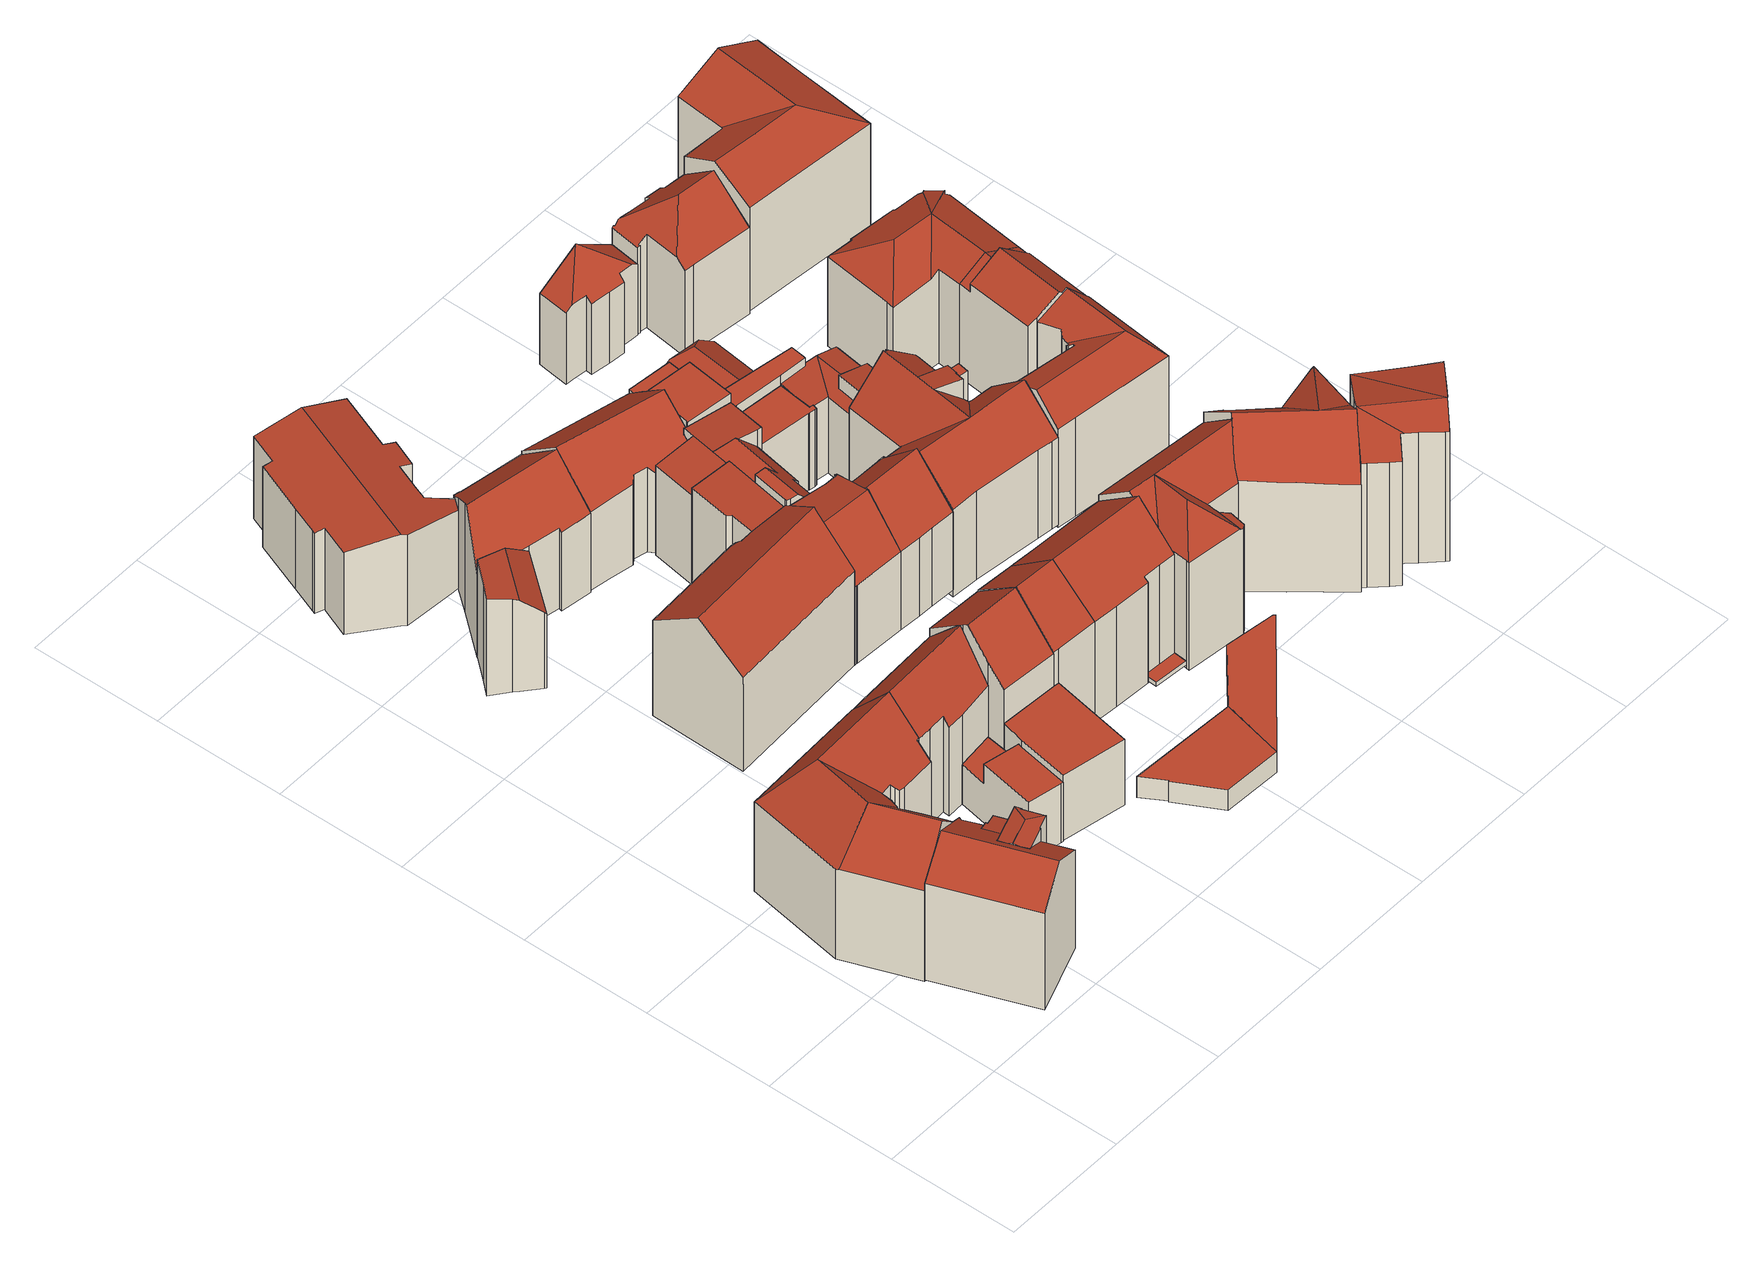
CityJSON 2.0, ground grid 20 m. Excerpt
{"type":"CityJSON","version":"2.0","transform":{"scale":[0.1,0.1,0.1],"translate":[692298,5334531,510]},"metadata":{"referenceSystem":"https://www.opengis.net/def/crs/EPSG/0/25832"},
"CityObjects":{
"building1":{"type":"Building","attributes":{"Gemeindeschluessel":"09162000","HoeheDach":"533.710","HoeheGrund":"512.456","Methode":"2000","NiedrigsteTraufeDesGebaeudes":"527.680","Geometrietyp2DReferenz":"3000","function":"31001_1000","roofType":"3100","measuredHeight":21.25,"storeysAboveGround":5},"geometry":[{"type":"MultiSurface","lod":"2","boundaries":[[[0,1,2,3]],[[4,5,6,7]],[[3,2,8,9]],[[10,8,2,1,11,12]],[[13,14,15,16,17]],[[18,19,14,13,20]],[[19,18,21,22,23,24,25,26,27,28,0,3,9]],[[29,30,31,32,17,16]],[[26,25,33,34]],[[25,24,5,4,33]],[[30,35,31]],[[22,21,36,37,38,39]],[[10,12,40,41,16,15]],[[18,20,36,21]],[[23,6,5,24]],[[29,35,30]],[[38,37,42]],[[43,44,42]],[[29,16,41,45]],[[31,46,32]],[[28,11,1,0]],[[46,44,43]],[[23,22,39,7,6]],[[27,26,34,47,48,49]],[[31,35,29,45,50,47,34,33,4,7,39,38,42,44,46]],[[50,48,47]],[[46,43,42,37,36,20,13,17,32]],[[28,27,49,40,12,11]],[[45,41,40,49,48,50]],[[19,9,8,10,15,14]]],"semantics":{"surfaces":[{"type":"WallSurface"},{"type":"RoofSurface"},{"type":"GroundSurface"}],"values":[0,1,0,1,1,0,2,1,0,0,0,0,0,0,0,0,0,0,0,0,0,0,0,0,1,0,1,0,1,0]}}]},
"building2":{"type":"Building","attributes":{"Gemeindeschluessel":"09162000","HoeheDach":"535.020","HoeheGrund":"512.207","Methode":"2000","NiedrigsteTraufeDesGebaeudes":"526.862","Geometrietyp2DReferenz":"3000","function":"31001_9998","roofType":"3100","measuredHeight":22.81,"storeysAboveGround":4},"geometry":[{"type":"MultiSurface","lod":"2","boundaries":[[[51,52,53,54,55]],[[51,55,56,57]],[[58,59,60,61]],[[62,63,64,65,66]],[[67,68,69,66,65]],[[53,52,70,71]],[[72,73,74,75]],[[76,77,67,65,64]],[[78,79,80,81]],[[63,82,83,76,64]],[[57,56,84,85]],[[86,87,88,89]],[[90,91,92,93]],[[94,95,81,80]],[[95,94,73,72]],[[96,97,98,99]],[[95,72,75,70,52,51,57,85,58,61,100,86,89,92,91,98,97,82,63,62,101,78,81]],[[78,101,69,68,79]],[[82,97,96,102,83]],[[94,80,79,68,67,54,53,71,74,73]],[[100,103,87,86]],[[75,74,71,70]],[[89,88,93,92]],[[104,60,59,84,56,55,54,67,77]],[[85,84,59,58]],[[91,90,99,98]],[[90,93,88,87,103,104,77,102,96,99]],[[83,102,77,76]],[[100,61,60,104,103]],[[62,66,69,101]]],"semantics":{"surfaces":[{"type":"WallSurface"},{"type":"RoofSurface"},{"type":"GroundSurface"}],"values":[0,0,0,0,1,0,0,1,0,0,0,0,0,0,0,0,2,0,0,1,0,0,0,1,0,0,1,1,0,0]}}]},
"building3":{"type":"Building","attributes":{"Gemeindeschluessel":"09162000","HoeheDach":"522.660","HoeheGrund":"512.123","Methode":"2000","NiedrigsteTraufeDesGebaeudes":"519.200","Geometrietyp2DReferenz":"3000","function":"31001_1000","roofType":"1000","measuredHeight":10.54,"storeysAboveGround":2},"geometry":[{"type":"MultiSurface","lod":"2","boundaries":[[[105,106,107,108]],[[109,110,111,112]],[[113,114,115,116]],[[117,118,106,105]],[[106,118,119,111,110,107]],[[112,115,114,120,109]],[[121,120,114,113]],[[116,115,112,111,119,122]],[[108,107,110,109,120,121]],[[122,119,118,117]],[[108,121,113,116,122,117,105]]],"semantics":{"surfaces":[{"type":"WallSurface"},{"type":"RoofSurface"},{"type":"GroundSurface"}],"values":[0,0,0,0,1,1,0,0,0,0,2]}}]},
"building4":{"type":"Building","attributes":{"Gemeindeschluessel":"09162000","HoeheDach":"529.391","HoeheGrund":"512.090","Methode":"2000","NiedrigsteTraufeDesGebaeudes":"525.435","Geometrietyp2DReferenz":"3000","function":"31001_1000","roofType":"2100","measuredHeight":17.3,"storeysAboveGround":4},"geometry":[{"type":"MultiSurface","lod":"2","boundaries":[[[123,124,125,126,127,128]],[[129,130,131,132,133,134,127,126,125]],[[131,130,135,136,137,132]],[[134,138,128,127]],[[129,139,135,130]],[[135,139,124,123,136]],[[132,137,140,133]],[[137,136,123,128,138,140]],[[125,124,139,129]],[[133,140,138,134]]],"semantics":{"surfaces":[{"type":"WallSurface"},{"type":"GroundSurface"},{"type":"RoofSurface"}],"values":[0,1,0,0,0,2,0,2,0,0]}}]},
"building5":{"type":"Building","attributes":{"Gemeindeschluessel":"09162000","HoeheDach":"534.830","HoeheGrund":"512.055","Methode":"2000","NiedrigsteTraufeDesGebaeudes":"528.019","Geometrietyp2DReferenz":"3000","function":"31001_1000","roofType":"3100","measuredHeight":22.77,"storeysAboveGround":5},"geometry":[{"type":"MultiSurface","lod":"2","boundaries":[[[121,141,142,143]],[[143,142,144,145]],[[146,147,148,149]],[[113,150,141,121]],[[151,152,144,142,141,150,153,154,155]],[[156,151,155,157,158]],[[155,154,159,148,147,157]],[[145,144,152,160]],[[161,162,113,121,143,145,160,156,158,146,149]],[[162,153,150,113]],[[149,148,159,161]],[[158,157,147,146]],[[160,152,151,156]],[[161,159,154,153,162]]],"semantics":{"surfaces":[{"type":"WallSurface"},{"type":"RoofSurface"},{"type":"GroundSurface"}],"values":[0,0,0,0,1,0,1,0,2,0,0,0,0,0]}}]},
"building6":{"type":"Building","attributes":{"Gemeindeschluessel":"09162000","HoeheDach":"523.920","HoeheGrund":"512.207","Methode":"2000","NiedrigsteTraufeDesGebaeudes":"523.920","Geometrietyp2DReferenz":"3000","function":"31001_9998","roofType":"1000","measuredHeight":11.71,"storeysAboveGround":6},"geometry":[{"type":"MultiSurface","lod":"2","boundaries":[[[163,164,165,166,167,168]],[[169,166,165,170]],[[171,163,168,172]],[[172,168,167,173]],[[174,164,163,171]],[[172,173,169,170,174,171]],[[170,165,164,174]],[[173,167,166,169]]],"semantics":{"surfaces":[{"type":"RoofSurface"},{"type":"WallSurface"},{"type":"GroundSurface"}],"values":[0,1,1,1,1,2,1,1]}}]},
"building7":{"type":"Building","attributes":{"Gemeindeschluessel":"09162000","HoeheDach":"534.585","HoeheGrund":"512.133","Methode":"2000","NiedrigsteTraufeDesGebaeudes":"529.017","Geometrietyp2DReferenz":"3000","function":"31001_1000","roofType":"3100","measuredHeight":22.45,"storeysAboveGround":5},"geometry":[{"type":"MultiSurface","lod":"2","boundaries":[[[175,176,177,178,179]],[[180,181,182,183]],[[184,185,186,187]],[[188,179,178,189,190]],[[191,176,175,192]],[[193,194,177,176,191]],[[183,182,195,196]],[[197,198,185,184]],[[196,195,194,193]],[[199,200,198,197]],[[188,190,199,197,184,187,180,183,196,193,191,192]],[[192,175,179,188]],[[177,194,195,182,181,186,185,198,200,189,178]],[[187,186,181,180]],[[190,189,200,199]]],"semantics":{"surfaces":[{"type":"RoofSurface"},{"type":"WallSurface"},{"type":"GroundSurface"}],"values":[0,1,1,1,1,1,1,1,1,1,2,1,0,1,1]}}]},
"building8":{"type":"Building","attributes":{"Gemeindeschluessel":"09162000","HoeheDach":"528.260","HoeheGrund":"511.770","Methode":"2000","NiedrigsteTraufeDesGebaeudes":"525.660","Geometrietyp2DReferenz":"3000","function":"31001_1000","roofType":"3100","measuredHeight":16.49,"storeysAboveGround":4},"geometry":[{"type":"MultiSurface","lod":"2","boundaries":[[[201,202,203,204,205,206]],[[207,208,206,205]],[[209,210,211,212]],[[213,214,215,216]],[[217,218,208,207]],[[219,220,221,222,215,214,223,224,225,226]],[[227,222,221,228]],[[229,230,209,212,231,217,207,205,204,203,232,233,234,235,236,237,238,239,213,216,227,228,240,241]],[[229,242,243,230]],[[241,244,242,229]],[[236,226,225,237]],[[216,215,222,227]],[[220,244,241,240,228,221]],[[233,232,245,246,247,234]],[[237,225,224,238]],[[231,248,218,217]],[[203,202,245,232]],[[212,211,248,231]],[[238,224,223,239]],[[235,234,247,219,226,236]],[[239,223,214,213]],[[247,246,245,202,201,206,208,218,248,211,210,243,242,244,220,219]],[[230,243,210,209]]],"semantics":{"surfaces":[{"type":"WallSurface"},{"type":"RoofSurface"},{"type":"GroundSurface"}],"values":[0,0,0,0,0,1,0,2,0,0,0,0,0,0,0,0,0,0,0,0,0,1,0]}}]},
"building9":{"type":"Building","attributes":{"Gemeindeschluessel":"09162000","HoeheDach":"532.150","HoeheGrund":"511.850","Methode":"1000","NiedrigsteTraufeDesGebaeudes":"525.426","Geometrietyp2DReferenz":"3000","function":"31001_1000","roofType":"3100","measuredHeight":20.3,"storeysAboveGround":4},"geometry":[{"type":"MultiSurface","lod":"2","boundaries":[[[249,250,251,252,253,254,255,256,257,232,203,258,259,260,261,262,263]],[[264,265,266,267,268,269,270]],[[271,272,273,259,258,203]],[[270,269,274,257,256,255]],[[251,267,266,252]],[[232,275,271,203]],[[267,251,250,249,263,276,277,268]],[[254,264,270,255]],[[278,276,263,262,261,279]],[[257,274,275,232]],[[280,279,261,260,259,273]],[[268,277,276,278,279,280,273,272,271,275,274,269]],[[253,265,264,254]],[[252,266,265,253]]],"semantics":{"surfaces":[{"type":"GroundSurface"},{"type":"RoofSurface"},{"type":"WallSurface"}],"values":[0,1,2,2,2,2,2,2,2,2,2,1,2,2]}}]},
"building10":{"type":"Building","attributes":{"Gemeindeschluessel":"09162000","HoeheDach":"536.120","HoeheGrund":"511.809","Methode":"2000","NiedrigsteTraufeDesGebaeudes":"529.606","Geometrietyp2DReferenz":"3000","function":"31001_9998","roofType":"3100","measuredHeight":24.31,"storeysAboveGround":6},"geometry":[{"type":"MultiSurface","lod":"2","boundaries":[[[281,282,283,284,285]],[[286,287,288,289]],[[283,282,290,291,292,293]],[[289,288,293,292,294]],[[285,284,287,286]],[[289,294,295,296,281,285,286]],[[294,292,291,295]],[[296,290,282,281]],[[284,283,293,288,287]],[[295,291,290,296]]],"semantics":{"surfaces":[{"type":"WallSurface"},{"type":"RoofSurface"},{"type":"GroundSurface"}],"values":[0,0,1,0,0,2,0,0,1,0]}}]},
"building11":{"type":"Building","attributes":{"Gemeindeschluessel":"09162000","HoeheDach":"516.044","HoeheGrund":"512.256","Methode":"2000","NiedrigsteTraufeDesGebaeudes":"516.044","Geometrietyp2DReferenz":"3000","function":"31001_2000","roofType":"1000","measuredHeight":3.79},"geometry":[{"type":"MultiSurface","lod":"2","boundaries":[[[297,298,299,300]],[[301,302,303,304]],[[301,304,297,300,305,306]],[[306,307,302,301]],[[307,308,299,298,303,302]],[[300,299,308,305]],[[304,303,298,297]],[[305,308,307,306]]],"semantics":{"surfaces":[{"type":"WallSurface"},{"type":"GroundSurface"},{"type":"RoofSurface"}],"values":[0,0,1,0,2,0,0,0]}}]},
"building12":{"type":"Building","attributes":{"Gemeindeschluessel":"09162000","HoeheDach":"536.152","HoeheGrund":"511.962","Methode":"2000","NiedrigsteTraufeDesGebaeudes":"529.960","Geometrietyp2DReferenz":"3000","function":"31001_1000","roofType":"3100","measuredHeight":24.19,"storeysAboveGround":6},"geometry":[{"type":"MultiSurface","lod":"2","boundaries":[[[309,310,311,312]],[[313,314,315,310,309]],[[316,317,318,319,320]],[[311,310,315,318,317]],[[320,319,314,313]],[[315,314,319,318]],[[316,320,313,309,312]],[[312,311,317,316]]],"semantics":{"surfaces":[{"type":"WallSurface"},{"type":"RoofSurface"},{"type":"GroundSurface"}],"values":[0,0,0,1,0,1,2,0]}}]},
"building13":{"type":"Building","attributes":{"Gemeindeschluessel":"09162000","HoeheDach":"530.082","HoeheGrund":"512.350","Methode":"1000","NiedrigsteTraufeDesGebaeudes":"529.082","Geometrietyp2DReferenz":"3000","function":"31001_1000","roofType":"1000","measuredHeight":17.73,"storeysAboveGround":5},"geometry":[{"type":"MultiSurface","lod":"2","boundaries":[[[321,322,323,324]],[[325,326,327,328,323,322,329]],[[330,331,326,325,329,332]],[[333,327,326,331]],[[331,330,332,321,324,334,333]],[[329,322,321,332]],[[334,328,327,333]],[[324,323,328,334]]],"semantics":{"surfaces":[{"type":"WallSurface"},{"type":"RoofSurface"},{"type":"GroundSurface"}],"values":[0,1,0,0,2,0,0,0]}}]},
"building14":{"type":"Building","attributes":{"Gemeindeschluessel":"09162000","HoeheDach":"532.350","HoeheGrund":"512.004","Methode":"2000","NiedrigsteTraufeDesGebaeudes":"525.974","Geometrietyp2DReferenz":"3000","function":"31001_1000","roofType":"3100","measuredHeight":20.35},"geometry":[{"type":"MultiSurface","lod":"2","boundaries":[[[335,336,337,338]],[[339,340,341,342]],[[343,344,345,346,347]],[[342,341,348,349,350]],[[351,352,340,339]],[[353,354,355,356]],[[340,352,346,345,348,341]],[[342,350,357,358,335,338,353,356,343,347,351,339]],[[345,344,355,354,337,336,359,360,349,348]],[[358,359,336,335]],[[357,360,359,358]],[[338,337,354,353]],[[356,355,344,343]],[[347,346,352,351]],[[350,349,360,357]]],"semantics":{"surfaces":[{"type":"WallSurface"},{"type":"RoofSurface"},{"type":"GroundSurface"}],"values":[0,0,0,0,0,0,1,2,1,0,0,0,0,0,0]}}]},
"building15":{"type":"Building","attributes":{"Gemeindeschluessel":"09162000","HoeheDach":"529.269","HoeheGrund":"511.800","Methode":"2000","NiedrigsteTraufeDesGebaeudes":"527.931","Geometrietyp2DReferenz":"3000","function":"31001_1000","roofType":"2100","measuredHeight":17.47,"storeysAboveGround":4},"geometry":[{"type":"MultiSurface","lod":"2","boundaries":[[[361,362,363,364]],[[365,364,363,366]],[[365,366,367,368]],[[368,361,364,365]],[[366,363,362,367]],[[367,362,361,368]]],"semantics":{"surfaces":[{"type":"RoofSurface"},{"type":"WallSurface"},{"type":"GroundSurface"}],"values":[0,1,2,1,1,1]}}]},
"building16":{"type":"Building","attributes":{"Gemeindeschluessel":"09162000","HoeheDach":"532.344","HoeheGrund":"512.114","Methode":"1000","NiedrigsteTraufeDesGebaeudes":"526.123","Geometrietyp2DReferenz":"3000","function":"31001_1000","roofType":"3100","measuredHeight":20.23,"storeysAboveGround":4},"geometry":[{"type":"MultiSurface","lod":"2","boundaries":[[[369,370,371,372,373,374]],[[375,376,377]],[[378,379,380,381]],[[382,383,384,385]],[[386,387,388,389]],[[390,391,371,370]],[[392,393,387,386]],[[394,381,380,395,396,397]],[[379,378,398,385,384,399]],[[382,385,398,378,381,394,397,392,386,389,390,370,369,374,400,401,377,402]],[[389,388,391,390]],[[399,384,383,403,376,375,404]],[[402,403,383,382]],[[397,396,393,392]],[[373,405,404,375,377,401,400,374]],[[377,376,403,402]],[[372,371,391,388,387,393,396,395,380,379,399,404,405,373]]],"semantics":{"surfaces":[{"type":"WallSurface"},{"type":"GroundSurface"},{"type":"RoofSurface"}],"values":[0,0,0,0,0,0,0,0,0,1,0,2,0,0,0,0,2]}}]},
"building17":{"type":"Building","attributes":{"Gemeindeschluessel":"09162000","HoeheDach":"536.183","HoeheGrund":"511.909","Methode":"2000","NiedrigsteTraufeDesGebaeudes":"530.023","Geometrietyp2DReferenz":"3000","function":"31001_1000","roofType":"3100","measuredHeight":24.27,"storeysAboveGround":6},"geometry":[{"type":"MultiSurface","lod":"2","boundaries":[[[406,407,408,409]],[[410,408,407,411,412,413,315,310]],[[414,310,315,314,415]],[[416,417,413,412,418]],[[419,420,421,422]],[[423,411,407,406]],[[424,425,417,416]],[[415,314,420,419]],[[426,410,310,414]],[[413,417,425,421,420,314,315]],[[414,415,419,422,424,416,418,423,406,409,426]],[[422,421,425,424]],[[409,408,410,426]],[[418,412,411,423]]],"semantics":{"surfaces":[{"type":"WallSurface"},{"type":"RoofSurface"},{"type":"GroundSurface"}],"values":[0,1,0,0,0,0,0,0,0,1,2,0,0,0]}}]},
"building18":{"type":"Building","attributes":{"Gemeindeschluessel":"09162000","HoeheDach":"531.640","HoeheGrund":"511.987","Methode":"2000","NiedrigsteTraufeDesGebaeudes":"525.417","Geometrietyp2DReferenz":"3000","function":"31001_1000","roofType":"2100","measuredHeight":19.65,"storeysAboveGround":4},"geometry":[{"type":"MultiSurface","lod":"2","boundaries":[[[357,427,428,429]],[[430,431,432,433]],[[434,435,436,437]],[[438,439,440,441]],[[358,335,442,443,444]],[[445,446,447]],[[435,448,449]],[[442,450,436,435,449,451,447,446,443]],[[452,362,453,454]],[[441,440,448,435,434]],[[437,436,450,455]],[[455,450,442,335]],[[445,447,451,456,361,457]],[[358,357,429,458,452,454,430,433,438,441,434,437,455,335]],[[454,453,431,430]],[[433,432,439,438]],[[452,458,361,456,362]],[[457,459,446,445]],[[444,443,446,459,428,427]],[[358,444,427,357]],[[449,448,440,439,432,431,453,362,456]],[[458,429,428,459,457,361]],[[449,456,451]]],"semantics":{"surfaces":[{"type":"WallSurface"},{"type":"RoofSurface"},{"type":"GroundSurface"}],"values":[0,0,0,0,0,0,0,1,0,0,0,0,1,2,0,0,0,0,1,0,1,0,0]}}]},
"building19":{"type":"Building","attributes":{"Gemeindeschluessel":"09162000","HoeheDach":"512.960","HoeheGrund":"512.263","Methode":"2000","NiedrigsteTraufeDesGebaeudes":"512.960","Geometrietyp2DReferenz":"3000","function":"31001_2000","roofType":"1000","measuredHeight":0.697},"geometry":[{"type":"MultiSurface","lod":"2","boundaries":[[[460,461,462,463]],[[464,465,466,467]],[[467,466,468,469]],[[469,468,470,471]],[[463,462,465,464]],[[465,462,461,470,468,466]],[[471,470,461,460]],[[467,469,471,460,463,464]]],"semantics":{"surfaces":[{"type":"WallSurface"},{"type":"RoofSurface"},{"type":"GroundSurface"}],"values":[0,0,0,0,0,1,0,2]}}]},
"building20":{"type":"Building","attributes":{"Gemeindeschluessel":"09162000","HoeheDach":"516.068","HoeheGrund":"512.276","Methode":"2000","NiedrigsteTraufeDesGebaeudes":"516.068","Geometrietyp2DReferenz":"3000","function":"31001_2000","roofType":"1000","measuredHeight":3.79},"geometry":[{"type":"MultiSurface","lod":"2","boundaries":[[[472,473,474,297]],[[297,304,475,476,472]],[[304,477,478,475]],[[475,478,479,476]],[[476,479,473,472]],[[473,479,478,477,474]],[[297,474,477,304]]],"semantics":{"surfaces":[{"type":"WallSurface"},{"type":"GroundSurface"},{"type":"RoofSurface"}],"values":[0,1,0,0,0,2,0]}}]},
"building21":{"type":"Building","attributes":{"Gemeindeschluessel":"09162000","HoeheDach":"532.570","HoeheGrund":"511.996","Methode":"2000","NiedrigsteTraufeDesGebaeudes":"525.951","Geometrietyp2DReferenz":"3000","function":"31001_1000","roofType":"3100","measuredHeight":20.57,"storeysAboveGround":4},"geometry":[{"type":"MultiSurface","lod":"2","boundaries":[[[480,481,482,483,484,485,486,487,488,489,490,491,492,493,494]],[[343,493,492,356]],[[353,491,490,495]],[[496,482,481,497]],[[498,499,500,501]],[[502,487,486,503]],[[503,486,485,504]],[[501,500,505,506]],[[504,485,484,507]],[[506,505,508,509]],[[347,343,356,353,495,510,511,502,503,504,507,512,496,497,498,501,506,509]],[[508,505,500,499,480,494,346]],[[509,508,346,347]],[[497,481,480,499,498]],[[511,488,487,502]],[[495,490,489,510]],[[356,492,491,353]],[[512,483,482,496]],[[507,484,483,512]],[[510,489,488,511]],[[347,346,494,493,343]]],"semantics":{"surfaces":[{"type":"RoofSurface"},{"type":"WallSurface"},{"type":"GroundSurface"}],"values":[0,1,1,1,1,1,1,1,1,1,2,0,1,1,1,1,1,1,1,1,1]}}]},
"building22":{"type":"Building","attributes":{"Gemeindeschluessel":"09162000","HoeheDach":"525.220","HoeheGrund":"511.361","Methode":"2000","NiedrigsteTraufeDesGebaeudes":"525.220","Geometrietyp2DReferenz":"3000","function":"31001_1000","roofType":"1000","measuredHeight":13.86},"geometry":[{"type":"MultiSurface","lod":"2","boundaries":[[[513,514,515,516]],[[517,518,519,520]],[[521,522,523,524]],[[525,526,527,528]],[[529,530,531,532,533]],[[516,515,534,535]],[[533,532,518,517]],[[526,536,537,527]],[[524,523,537,536]],[[535,534,531,530]],[[531,534,515,514,528,527,537,523,522,519,518,532]],[[525,528,514,513]],[[525,513,516,535,530,529,533,517,520,521,524,536,526]],[[520,519,522,521]]],"semantics":{"surfaces":[{"type":"WallSurface"},{"type":"RoofSurface"},{"type":"GroundSurface"}],"values":[0,0,0,0,0,0,0,0,0,0,1,0,2,0]}}]},
"building23":{"type":"Building","attributes":{"Gemeindeschluessel":"09162000","HoeheDach":"535.770","HoeheGrund":"511.802","Methode":"2000","NiedrigsteTraufeDesGebaeudes":"530.468","Geometrietyp2DReferenz":"3000","function":"31001_1000","roofType":"3100","measuredHeight":23.97,"storeysAboveGround":5},"geometry":[{"type":"MultiSurface","lod":"2","boundaries":[[[538,539,540,541]],[[542,543,541,540]],[[544,545,546,547]],[[548,538,541,543,549,550,551,552,553,554,555,556,557,558]],[[551,559,560,552]],[[554,561,562,555]],[[557,556,563,564]],[[545,544,565,566,542,567]],[[548,558,568,569,570]],[[545,567,571,562,561,546]],[[550,549,566,565,572,573]],[[571,574,563,556,555,562]],[[548,570,539,538]],[[557,564,568,558]],[[569,568,564,563,574,567]],[[560,559,573,572,575]],[[550,573,559,551]],[[567,574,571]],[[566,549,543,542]],[[572,565,544,575]],[[542,540,539,570,569,567]],[[553,552,560,575,544,547]],[[554,553,547,546,561]]],"semantics":{"surfaces":[{"type":"WallSurface"},{"type":"RoofSurface"},{"type":"GroundSurface"}],"values":[0,0,1,2,0,0,0,1,0,1,0,0,0,0,1,1,0,1,0,0,1,0,0]}}]},
"building24":{"type":"Building","attributes":{"Gemeindeschluessel":"09162000","HoeheDach":"532.200","HoeheGrund":"510.695","Methode":"2000","NiedrigsteTraufeDesGebaeudes":"526.043","Geometrietyp2DReferenz":"3000","function":"31001_1000","roofType":"3100","measuredHeight":21.5,"storeysAboveGround":4},"geometry":[{"type":"MultiSurface","lod":"2","boundaries":[[[576,577,578,579,580,581,582,581,583,584]],[[585,586,587,588]],[[589,590,591,592]],[[593,594,595,596,583,597,598,599]],[[600,601,602,603]],[[590,604,605,591]],[[606,607,608,609,610,611,612,587,586]],[[613,614,601,600]],[[615,616,617,618]],[[619,606,586,585]],[[620,621,622,623]],[[624,579,578,625]],[[613,600,603,592,591,605,626,627,628,622,621,629,630,631,632,633,634,635,636,615,618,624,625,637,638,619,585,588,639]],[[626,605,604,640,641]],[[583,581,597]],[[624,618,617,642,580,579]],[[625,578,577,637]],[[629,643,644,630]],[[631,630,644,596,595]],[[606,619,638,607]],[[645,576,584]],[[634,599,598,635]],[[631,595,594,632]],[[597,581,582,636,635,598]],[[590,589,602,601,614,611,610,609,640,604]],[[603,602,589,592]],[[588,587,612,639]],[[613,639,612,611,614]],[[626,641,646,627]],[[628,647,623,622]],[[617,616,648,642]],[[638,637,577,576,645,608,607]],[[620,623,647,646,641,640,609]],[[627,646,647,628]],[[615,636,582,581,648,616]],[[609,584,583,596,644,643,649,620]],[[648,581,580,642]],[[633,593,599,634]],[[608,645,584,609]],[[629,621,620,649,643]],[[593,633,632,594]]],"semantics":{"surfaces":[{"type":"RoofSurface"},{"type":"WallSurface"},{"type":"GroundSurface"}],"values":[0,1,1,0,1,1,0,1,1,1,1,1,2,1,1,1,1,1,1,1,1,1,1,1,0,1,1,1,1,1,0,1,0,1,1,0,1,1,0,1,1]}}]},
"building25":{"type":"Building","attributes":{"Gemeindeschluessel":"09162000","HoeheDach":"529.910","HoeheGrund":"511.080","Methode":"2000","NiedrigsteTraufeDesGebaeudes":"514.666","Geometrietyp2DReferenz":"3000","function":"31001_9998","roofType":"3300","measuredHeight":18.83,"storeysAboveGround":6},"geometry":[{"type":"MultiSurface","lod":"2","boundaries":[[[650,651,652,653,654,655]],[[656,657,658,659,660,661,662]],[[660,663,664,661]],[[665,666,667]],[[662,654,653,668,669,670,671,656]],[[672,673,674,675]],[[672,650,655,664,663,673]],[[676,677,678,679]],[[680,681,682,683]],[[676,666,665,659,658,677]],[[660,659,665,667,674,673,663]],[[684,685,686,687]],[[688,682,681,689,690,691,692]],[[693,694,695,696,697,698,684,687,699,651,650,672,675,679,678,700,701,702,680,683]],[[696,703,671,697]],[[700,691,690,701]],[[701,690,689,702]],[[699,704,652,651]],[[693,705,706,694]],[[694,706,707,695]],[[708,709,669,668]],[[669,709,686,685,710,670]],[[688,692,677,658,657,705]],[[695,707,703,696]],[[699,687,686,709,708,704]],[[679,675,674,667,666,676]],[[700,678,677,692,691]],[[656,671,703,707,706,705,657]],[[668,653,652,704,708]],[[702,689,681,680]],[[697,671,670,710,698]],[[693,683,682,688,705]],[[698,710,685,684]],[[664,655,654,662,661]]],"semantics":{"surfaces":[{"type":"WallSurface"},{"type":"RoofSurface"},{"type":"GroundSurface"}],"values":[0,0,0,1,0,0,0,0,0,1,1,0,1,2,0,0,0,0,0,0,0,1,0,0,0,0,0,1,1,0,0,0,0,1]}}]},
"building26":{"type":"Building","attributes":{"Gemeindeschluessel":"09162000","HoeheDach":"527.720","HoeheGrund":"511.268","Methode":"2000","NiedrigsteTraufeDesGebaeudes":"524.911","Geometrietyp2DReferenz":"3000","function":"31001_1000","roofType":"3100","measuredHeight":16.45,"storeysAboveGround":4},"geometry":[{"type":"MultiSurface","lod":"2","boundaries":[[[711,712,713,714,715,716]],[[717,718,719,720,721,722]],[[723,724,719,718]],[[711,716,725,726]],[[727,728,729,730]],[[731,732,733,734,735,736,728,737,738]],[[739,720,719,724,725,716,715]],[[731,740,741,732]],[[742,733,732,741]],[[727,743,737,728]],[[714,713,744,729,728,745]],[[740,731,738,746]],[[746,738,737,743]],[[721,720,739,747]],[[711,726,723,718,717,748,749,750,742,741,740,746,743,727,730,751,712]],[[751,744,713,712]],[[739,715,714,745,747]],[[726,725,724,723]],[[750,734,733,742]],[[736,722,721,747,745,728]],[[735,749,748,736]],[[736,748,717,722]],[[730,729,744,751]],[[749,735,734,750]]],"semantics":{"surfaces":[{"type":"WallSurface"},{"type":"RoofSurface"},{"type":"GroundSurface"}],"values":[0,0,0,0,0,1,1,0,0,0,1,0,0,0,2,0,0,0,0,1,0,0,0,0]}}]},
"building27":{"type":"Building","attributes":{"Gemeindeschluessel":"09162000","HoeheDach":"527.560","HoeheGrund":"510.440","Methode":"2000","NiedrigsteTraufeDesGebaeudes":"523.058","Geometrietyp2DReferenz":"3000","function":"31001_1000","roofType":"2100","measuredHeight":17.12,"storeysAboveGround":2},"geometry":[{"type":"MultiSurface","lod":"2","boundaries":[[[752,753,754,755,756,757]],[[758,759,760,761,762,763,764,765,766]],[[767,768,758,766,752,757]],[[769,762,761,770]],[[765,764,771,772,773,774,755,754]],[[775,760,759,776]],[[772,771,777,778]],[[776,759,758,768]],[[770,761,760,775]],[[766,765,754,753,752]],[[778,779,769,770,775,776,768,767,757,756,755,774,773,772]],[[779,778,777,763,762,769]],[[763,777,771,764]]],"semantics":{"surfaces":[{"type":"WallSurface"},{"type":"RoofSurface"},{"type":"GroundSurface"}],"values":[0,1,0,0,0,0,0,0,0,1,2,0,1]}}]},
"building28":{"type":"Building","attributes":{"Gemeindeschluessel":"09162000","HoeheDach":"537.064","HoeheGrund":"511.390","Methode":"2000","NiedrigsteTraufeDesGebaeudes":"528.933","Geometrietyp2DReferenz":"3000","function":"31001_1000","roofType":"3100","measuredHeight":25.67,"storeysAboveGround":5},"geometry":[{"type":"MultiSurface","lod":"2","boundaries":[[[780,781,782,783,784,785]],[[786,787,788,789,790,791,792,793,794,795,796,797,798,799,800,801,802,803,783,782,781]],[[804,805,806,799,798,797]],[[785,784,807,808]],[[783,803,802,809,807,784]],[[793,792,791,790,789,810,811,812,813,814,815,794]],[[780,785,808]],[[788,787,786,816,817,818]],[[819,809,802,801,800,820]],[[821,822,804,797,796,795]],[[788,818,810,789]],[[823,824,817,816,780,808,807,809,819,820,806,805,804,822]],[[781,780,816,786]],[[799,806,820,800]],[[794,815,821,795]],[[814,813,812,811,810,818,817,824,823,822,821,815]]],"semantics":{"surfaces":[{"type":"WallSurface"},{"type":"GroundSurface"},{"type":"RoofSurface"}],"values":[0,1,0,2,0,0,2,0,0,0,0,2,0,0,0,2]}}]},
"building29":{"type":"Building","attributes":{"Gemeindeschluessel":"09162000","HoeheDach":"514.206","HoeheGrund":"510.979","Methode":"1000","NiedrigsteTraufeDesGebaeudes":"514.206","Geometrietyp2DReferenz":"3000","function":"31001_2000","roofType":"1000","measuredHeight":3.23},"geometry":[{"type":"MultiSurface","lod":"2","boundaries":[[[825,826,827,828]],[[829,830,831,832]],[[830,829,826,825]],[[829,832,827,826]],[[832,831,828,827]],[[825,828,831,830]]],"semantics":{"surfaces":[{"type":"WallSurface"},{"type":"GroundSurface"},{"type":"RoofSurface"}],"values":[0,0,1,0,2,0]}}]},
"building30":{"type":"Building","attributes":{"Gemeindeschluessel":"09162000","HoeheDach":"532.070","HoeheGrund":"510.180","Methode":"2000","NiedrigsteTraufeDesGebaeudes":"527.845","Geometrietyp2DReferenz":"3000","function":"31001_9998","roofType":"3100","measuredHeight":21.89,"storeysAboveGround":5},"geometry":[{"type":"MultiSurface","lod":"2","boundaries":[[[833,834,835,836,837]],[[838,839,840,841]],[[842,843,844,845]],[[837,846,847,848,833]],[[849,850,847,846]],[[851,852,853,854]],[[841,840,855,856]],[[857,848,847,850,858,859]],[[860,861,852,851]],[[833,848,857,834]],[[856,855,861,860]],[[862,838,841,856,860,851,854,863,849,846,837,836,835,842,845]],[[862,864,839,838]],[[843,834,857,865,844]],[[863,854,853,859,858]],[[857,859,853,852,861,855,840,839,864,865]],[[862,845,844,865,864]],[[835,834,843,842]],[[863,858,850,849]]],"semantics":{"surfaces":[{"type":"WallSurface"},{"type":"RoofSurface"},{"type":"GroundSurface"}],"values":[0,0,0,0,0,0,0,1,0,1,0,2,0,1,0,1,0,0,0]}}]},
"building31":{"type":"Building","attributes":{"Gemeindeschluessel":"09162000","HoeheDach":"536.709","HoeheGrund":"512.110","Methode":"2000","NiedrigsteTraufeDesGebaeudes":"534.390","Geometrietyp2DReferenz":"3000","function":"31001_1000","roofType":"3100","measuredHeight":24.6,"storeysAboveGround":7},"geometry":[{"type":"MultiSurface","lod":"2","boundaries":[[[866,867,868,869]],[[870,871,872,873]],[[874,875,876,877,878,879]],[[880,881,882,883]],[[884,885,867,866]],[[886,887,888,889]],[[890,891,871,870]],[[881,888,887,892,893,875,874,882]],[[889,888,881,880]],[[893,868,867,885,894,875]],[[895,896,891,890]],[[897,872,871,891,896,898]],[[899,869,868,893,892,900]],[[884,901,902,873,872,897,894,885]],[[883,882,874,879]],[[894,897,898,876,875]],[[900,892,887,886]],[[877,876,898,903]],[[903,898,896,895]],[[873,902,901,884,866,869,899,900,886,889,880,883,879,878,877,903,895,890,870]]],"semantics":{"surfaces":[{"type":"WallSurface"},{"type":"RoofSurface"},{"type":"GroundSurface"}],"values":[0,0,0,0,0,0,0,1,0,1,0,1,0,0,0,1,0,0,0,2]}}]},
"building32":{"type":"Building","attributes":{"Gemeindeschluessel":"09162000","HoeheDach":"531.555","HoeheGrund":"510.610","Methode":"1000","NiedrigsteTraufeDesGebaeudes":"526.041","Geometrietyp2DReferenz":"3000","function":"31001_1000","roofType":"3200","measuredHeight":20.95,"storeysAboveGround":5},"geometry":[{"type":"MultiSurface","lod":"2","boundaries":[[[904,905,906,907]],[[908,909,910,911]],[[912,913,914,915,916,917,918,919,920,921]],[[922,921,920,923]],[[911,910,924,925]],[[926,915,914,927,928,929]],[[930,905,904,931,932,933,934,935]],[[927,914,913,936]],[[907,906,926,929]],[[937,938,934,933]],[[917,939,940,941,942,918]],[[943,944,909,908]],[[925,924,945,946]],[[932,931,904,907,929,928,927,936,947,922,923,948,942,941,940,943,908,911,925,946,949,937,933]],[[906,905,930,935,916,915,926]],[[940,939,944,943]],[[948,919,918,942]],[[946,945,950,949]],[[923,920,919,948]],[[949,950,938,937]],[[947,912,921,922]],[[936,913,912,947]],[[916,935,934,938,950,945,924,910,909,944,939,917]]],"semantics":{"surfaces":[{"type":"WallSurface"},{"type":"RoofSurface"},{"type":"GroundSurface"}],"values":[0,0,1,0,0,0,0,0,0,0,0,0,0,2,1,0,0,0,0,0,0,0,1]}}]},
"building33":{"type":"Building","attributes":{"Gemeindeschluessel":"09162000","HoeheDach":"532.360","HoeheGrund":"511.513","Methode":"2000","NiedrigsteTraufeDesGebaeudes":"527.307","Geometrietyp2DReferenz":"3000","function":"31001_1000","roofType":"3100","measuredHeight":20.85,"storeysAboveGround":5},"geometry":[{"type":"MultiSurface","lod":"2","boundaries":[[[951,952,953,954,955]],[[956,957,958,959,960,961]],[[959,962,963,951,955,960]],[[964,956,961,954,953]],[[956,964,965,966,957]],[[966,965,952,951,963,967]],[[961,960,955,954]],[[959,958,968,962]],[[962,968,967,963]],[[964,953,952,965]],[[957,966,967,968,958]]],"semantics":{"surfaces":[{"type":"RoofSurface"},{"type":"WallSurface"},{"type":"GroundSurface"}],"values":[0,1,1,1,2,1,0,0,0,1,1]}}]},
"building34":{"type":"Building","attributes":{"Gemeindeschluessel":"09162000","HoeheDach":"530.600","HoeheGrund":"511.282","Methode":"2000","NiedrigsteTraufeDesGebaeudes":"527.230","Geometrietyp2DReferenz":"3000","function":"31001_1000","roofType":"3100","measuredHeight":19.32,"storeysAboveGround":4},"geometry":[{"type":"MultiSurface","lod":"2","boundaries":[[[969,970,971,972]],[[973,974,975,976]],[[968,977,978,973,976]],[[958,979,980,981]],[[982,972,971,983,984]],[[985,986,981,980]],[[987,988,989,990]],[[987,991,992,988]],[[982,984,993,994]],[[979,975,974,995,969,972,982,994,996,997,991,987,990,998,985,980]],[[977,988,992,999,1000,993,984,983,1001]],[[1002,995,974,973,978]],[[1003,989,988,977]],[[977,1001,1004,1002,978]],[[1001,983,971,970,1004]],[[998,1005,986,985]],[[1000,996,994,993]],[[975,979,958,968,976]],[[969,995,1002,1004,970]],[[968,958,981,986,1005,1003,977]],[[997,999,992,991]],[[998,990,989,1003,1005]],[[996,1000,999,997]]],"semantics":{"surfaces":[{"type":"WallSurface"},{"type":"RoofSurface"},{"type":"GroundSurface"}],"values":[0,0,1,0,0,0,0,0,0,2,1,0,1,1,1,0,0,0,0,1,0,0,0]}}]},
"building35":{"type":"Building","attributes":{"Gemeindeschluessel":"09162000","HoeheDach":"533.273","HoeheGrund":"511.070","Methode":"2000","NiedrigsteTraufeDesGebaeudes":"529.547","Geometrietyp2DReferenz":"3000","function":"31001_1000","roofType":"3100","measuredHeight":22.2,"storeysAboveGround":4},"geometry":[{"type":"MultiSurface","lod":"2","boundaries":[[[1006,1007,1008,1009,1010,1011]],[[1007,1006,1012,1013,1014,1015,1016,1017,1018,1019,1020,1008]],[[1011,1010,1009,1021,1022,1023,1024]],[[1020,1021,1009,1008]],[[1024,1023,1022,1025,1026]],[[1027,1026,1025,1018,1017,1016]],[[1028,1029,1030,1015,1014,1013]],[[1022,1021,1020,1019,1018,1025]],[[1027,1016,1015,1030]],[[1012,1006,1011,1031,1028,1013]],[[1031,1011,1024,1032,1029,1028]],[[1032,1024,1026,1027,1030,1029]]],"semantics":{"surfaces":[{"type":"WallSurface"},{"type":"GroundSurface"},{"type":"RoofSurface"}],"values":[0,1,2,0,2,0,0,0,0,0,2,2]}}]}
},
"vertices":[
[213,168,25],[213,168,177],[224,139,177],[224,139,25],[106,175,237],[51,155,198],[107,6,198],[161,26,237],[222,134,177],[222,134,25],[211,130,177],[209,170,177],[198,166,177],[220,99,224],[209,130,224],[211,130,224],[208,139,224],[195,111,229],[221,98,25],[209,130,25],[221,98,224],[199,90,25],[215,46,25],[107,6,25],[51,155,25],[170,198,25],[167,192,25],[179,159,25],[209,170,25],[150,118,224],[145,116,224],[150,104,227],[153,96,229],[170,198,195],[167,192,197],[145,116,227],[199,90,224],[199,89,224],[199,89,201],[215,46,201],[198,166,198],[208,139,198],[166,77,224],[161,75,224],[161,75,227],[174,127,208],[156,87,227],[179,162,197],[179,162,203],[179,159,203],[163,156,208],
[150,308,22],[169,310,22],[169,310,181],[152,308,180],[150,308,182],[150,300,181],[150,300,22],[146,284,22],[146,284,182],[142,276,185],[142,276,22],[36,421,22],[10,266,22],[10,266,183],[36,420,183],[36,421,182],[93,365,250],[242,372,250],[239,430,182],[172,305,22],[172,305,176],[185,300,22],[185,300,169],[177,301,171],[177,301,22],[11,262,185],[76,268,250],[244,326,22],[244,326,196],[240,325,196],[240,325,22],[51,155,22],[51,155,185],[149,291,181],[149,291,22],[142,258,22],[142,258,190],[148,256,185],[148,256,22],[157,249,179],[157,249,22],[153,253,22],[153,253,181],[241,303,170],[241,303,22],[170,198,185],[170,198,22],[173,205,22],[173,205,179],[136,270,22],[239,430,22],[110,176,250],[136,270,191],[139,273,188],
[348,180,21],[348,180,127],[297,190,127],[297,190,21],[313,277,92],[313,277,127],[368,266,127],[368,266,92],[379,325,21],[379,325,92],[375,295,92],[375,295,21],[352,180,21],[352,180,127],[366,259,127],[321,319,92],[321,319,21],[366,259,21],
[176,945,185],[214,938,154],[214,938,21],[176,945,21],[131,953,21],[131,953,194],[144,850,21],[141,852,21],[117,872,21],[111,878,21],[85,899,21],[104,921,21],[141,852,157],[117,872,185],[111,878,187],[104,921,194],[144,850,154],[85,899,194],
[321,319,180],[295,318,180],[295,318,21],[295,328,193],[295,328,21],[262,432,21],[262,432,180],[400,438,181],[400,438,21],[379,325,184],[244,326,193],[268,327,192],[389,374,241],[390,380,248],[242,373,248],[244,326,21],[239,430,181],[239,430,21],[391,387,241],[268,327,21],[391,387,21],[389,374,21],
[450,161,139],[473,288,139],[465,289,139],[375,295,139],[366,259,139],[352,180,139],[375,295,22],[465,289,22],[450,161,22],[352,180,22],[366,259,22],[473,288,22],
[422,579,190],[433,652,244],[434,655,246],[191,642,246],[189,567,190],[367,718,21],[367,718,196],[390,718,197],[390,718,21],[363,724,21],[363,724,192],[366,721,194],[366,721,21],[189,567,21],[192,717,191],[192,717,21],[433,652,21],[422,579,21],[443,707,21],[443,707,207],[443,710,205],[443,710,21],[360,725,21],[360,725,191],[357,726,21],[357,726,190],
[208,1079,161],[223,1066,157],[223,1066,18],[208,1079,18],[193,1092,18],[193,1092,166],[200,1112,18],[200,1112,166],[242,1168,18],[242,1168,162],[232,1143,162],[232,1143,18],[78,1206,18],[78,1206,162],[108,1284,162],[108,1284,18],[214,1148,18],[214,1148,166],[112,1062,183],[203,1300,183],[139,1325,165],[121,1279,165],[62,1164,162],[60,1159,162],[73,1154,165],[55,1108,165],[121,1279,18],[139,1325,18],[231,1191,18],[248,1184,18],[215,1150,18],[209,1049,18],[197,1050,18],[118,1056,18],[112,1062,18],[55,1108,18],[73,1154,18],[60,1159,18],[62,1164,18],[203,1300,18],[264,1277,18],[231,1191,166],[248,1184,162],[264,1277,166],[209,1049,158],[197,1050,161],[118,1056,181],[215,1150,166],
[336,1050,18],[323,983,18],[310,917,18],[262,924,18],[263,929,18],[214,938,18],[131,953,18],[176,1008,18],[182,1015,18],[226,1069,18],[229,1073,18],[236,1068,18],[237,1067,18],[269,1062,18],[336,1051,18],[214,938,163],[263,929,163],[262,924,159],[310,917,160],[323,983,221],[176,1008,221],[131,953,165],[223,1066,161],[226,1069,158],[229,1073,154],[182,1015,214],[209,1049,180],[336,1051,158],[336,1050,158],[269,1062,158],[237,1067,159],[236,1068,158],
[488,432,18],[488,432,198],[476,361,261],[465,289,197],[465,289,18],[375,295,18],[375,295,199],[379,325,225],[379,325,18],[400,438,196],[391,387,242],[389,374,253],[387,365,261],[389,374,18],[391,387,18],[400,438,18],
[615,50,23],[615,50,60],[525,54,60],[525,54,23],[469,157,23],[469,157,60],[637,148,60],[637,148,23],[488,121,23],[490,122,23],[490,122,60],[488,121,60],
[539,284,20],[539,284,200],[473,288,200],[473,288,20],[547,427,20],[547,427,200],[543,356,262],[465,289,20],[465,289,200],[476,360,262],[488,432,200],[488,432,20],
[397,758,24],[397,758,192],[392,764,191],[392,764,24],[409,715,195],[443,710,201],[461,816,201],[402,828,191],[390,719,192],[409,715,24],[443,710,24],[390,719,24],[461,816,24],[402,828,24],
[503,694,20],[503,694,207],[524,693,207],[524,693,20],[425,579,20],[425,579,160],[422,579,160],[422,579,20],[518,644,20],[518,644,221],[517,636,224],[507,574,160],[507,574,20],[432,642,224],[433,652,220],[433,652,20],[427,579,20],[427,579,160],[524,696,20],[524,696,206],[526,695,206],[526,695,20],[443,707,20],[448,705,20],[448,705,205],[443,707,204],
[461,816,193],[472,884,193],[413,896,179],[402,828,179],[402,828,18],[413,896,18],[472,884,18],[461,816,18],
[341,912,21],[379,905,21],[379,905,165],[341,912,163],[310,917,161],[310,917,21],[336,1051,164],[336,1051,163],[336,1051,21],[482,904,21],[482,904,185],[481,901,182],[481,901,21],[496,988,21],[496,988,186],[491,959,212],[491,959,21],[413,896,21],[413,896,164],[408,906,172],[408,906,21],[387,911,21],[387,911,172],[472,884,21],[472,884,166],[480,901,21],[480,901,182],[475,902,182],[475,902,21],[489,946,21],[489,946,223],[311,919,21],[323,985,21],[500,1012,21],[500,1012,163],[323,985,223],[311,919,163],
[635,283,19],[635,283,206],[635,277,200],[635,277,19],[577,281,200],[662,281,206],[689,279,206],[697,344,262],[539,284,19],[547,427,19],[705,416,19],[705,416,200],[689,279,19],[552,427,19],[552,427,200],[587,424,200],[587,424,19],[662,281,19],[678,418,19],[678,418,200],[577,281,19],
[443,707,216],[443,710,216],[443,710,20],[481,901,20],[481,901,192],[555,892,183],[555,892,20],[538,835,20],[538,835,154],[524,756,154],[524,756,20],[546,836,20],[546,836,183],[546,834,183],[546,834,20],[503,694,167],[460,703,216],[448,705,216],[470,765,193],[470,765,216],[490,761,193],[538,835,184],[508,840,188],[513,758,167],[503,841,193],[472,884,20],[475,902,193],[475,902,20],[513,758,20],[466,847,193],[453,767,193],[461,816,20],[453,767,216],
[662,281,23],[662,281,30],[689,279,30],[689,279,23],[687,258,23],[687,258,30],[634,263,30],[634,263,23],[635,277,30],[635,277,23],[635,283,30],[635,283,23],
[798,204,23],[798,204,61],[615,50,61],[718,218,23],[796,207,23],[637,148,61],[718,218,61],[796,207,61],
[610,634,226],[610,634,225],[617,695,163],[620,695,163],[621,697,162],[612,697,162],[610,697,162],[609,697,162],[573,698,162],[550,699,162],[529,700,162],[524,696,167],[526,695,167],[518,644,220],[517,638,226],[529,700,20],[617,695,20],[610,634,20],[610,631,20],[610,631,223],[603,569,160],[603,569,20],[609,697,20],[610,697,20],[612,697,20],[565,571,160],[565,571,20],[621,697,20],[541,572,160],[541,572,20],[550,699,20],[573,698,20],[620,695,20],
[640,829,14],[640,829,152],[641,829,152],[641,829,14],[625,824,14],[625,824,152],[546,834,152],[546,834,14],[546,836,14],[546,836,152],[555,892,152],[555,892,14],[635,830,14],[641,882,14],[641,882,152],[635,830,152],[628,823,14],[635,822,14],[635,822,152],[627,823,152],[627,823,14],[639,822,152],[639,822,14],[564,891,14],[564,891,152],
[834,297,18],[834,297,216],[831,293,213],[831,293,18],[778,299,213],[778,299,18],[773,241,211],[735,296,258],[686,253,211],[686,252,211],[841,307,18],[777,287,18],[791,272,18],[786,246,18],[779,241,18],[686,252,18],[687,258,18],[689,279,18],[705,416,18],[887,396,18],[882,347,18],[786,246,205],[779,241,207],[687,258,211],[689,279,211],[705,416,211],[887,396,211],[778,285,211],[777,287,213],[742,356,258],[882,347,253],[877,342,258],[841,307,225],[692,306,211],[778,285,209],[791,272,205],[699,361,258],[773,241,209],
[756,680,206],[755,681,207],[757,693,207],[758,693,206],[759,693,206],[762,710,206],[761,710,206],[710,716,222],[706,686,222],[790,669,7],[790,669,167],[798,668,167],[798,668,7],[750,553,165],[646,566,166],[646,566,7],[750,553,7],[776,775,171],[727,782,215],[726,778,215],[718,779,222],[762,710,176],[767,715,172],[776,771,171],[785,549,7],[785,549,164],[775,550,164],[775,550,7],[603,569,164],[603,569,7],[765,672,166],[762,673,166],[761,675,165],[698,620,222],[757,614,222],[792,610,222],[794,629,204],[792,608,7],[792,608,221],[780,707,7],[780,707,197],[777,690,197],[777,690,7],[765,672,7],[648,691,162],[648,691,7],[620,695,7],[620,695,160],[758,693,7],[757,693,7],[610,631,7],[610,634,7],[617,695,7],[660,786,7],[694,782,7],[726,778,7],[727,782,7],[776,775,7],[776,771,7],[767,715,7],[761,710,7],[755,681,7],[762,673,7],[794,629,7],[610,630,222],[610,631,221],[759,693,197],[660,786,161],[694,782,196],[756,680,170],[610,634,218],[617,695,161],[762,710,197],[648,692,161],
[577,1003,11],[500,1012,11],[500,1012,171],[569,1004,171],[569,1004,72],[577,1003,72],[559,924,170],[688,903,170],[688,903,75],[636,911,118],[584,920,75],[584,920,72],[559,924,72],[594,1001,75],[594,1001,72],[650,1030,118],[678,1047,97],[628,1053,97],[564,967,171],[564,967,199],[555,892,199],[555,892,170],[595,1001,11],[595,1001,76],[602,1056,76],[602,1056,11],[705,1044,75],[691,930,75],[691,930,11],[705,1044,11],[707,878,11],[707,878,47],[686,881,47],[686,881,11],[482,904,11],[482,904,199],[491,959,199],[491,959,11],[685,881,47],[709,878,47],[740,874,47],[748,922,47],[691,930,47],[685,881,11],[684,878,11],[641,882,11],[564,891,11],[555,892,11],[481,901,11],[496,988,11],[748,922,11],[740,874,11],[709,878,11],[564,891,170],[496,988,171],[685,881,170],[684,878,170],[641,882,170],[494,975,171],[494,975,199],[481,901,199],
[730,800,13],[740,871,13],[740,871,149],[732,817,149],[732,817,163],[730,800,163],[660,786,13],[694,782,13],[694,782,173],[677,784,177],[677,784,153],[660,786,149],[726,778,13],[726,778,163],[727,782,163],[727,782,13],[707,878,13],[707,878,157],[709,878,156],[709,878,13],[684,878,156],[641,882,156],[635,830,149],[640,829,149],[641,829,149],[666,825,149],[686,881,157],[685,881,157],[683,822,177],[684,878,13],[641,882,13],[635,830,13],[686,881,13],[740,874,149],[699,821,157],[685,881,13],[683,822,153],[666,825,13],[641,829,13],[640,829,13],[740,874,13],
[581,1183,131],[586,1221,131],[587,1231,131],[587,1231,4],[586,1221,4],[581,1183,4],[616,1179,139],[615,1169,131],[644,1165,131],[670,1162,131],[672,1172,139],[694,1170,139],[650,1223,176],[649,1224,176],[592,1182,139],[592,1182,4],[616,1179,4],[672,1172,4],[670,1162,4],[711,1216,131],[711,1216,4],[650,1223,4],[649,1224,4],[644,1165,4],[615,1169,4],[705,1169,131],[705,1169,4],[694,1170,4],
[1045,288,189],[1045,288,14],[1009,318,14],[1007,320,14],[1007,320,263],[1009,318,267],[1002,246,14],[983,226,14],[973,216,14],[933,177,14],[927,184,14],[903,213,14],[881,240,14],[873,249,14],[834,297,14],[841,307,14],[877,342,14],[882,347,14],[882,348,14],[887,396,14],[920,392,14],[923,389,14],[972,349,14],[978,344,14],[882,347,264],[882,348,264],[887,396,230],[978,344,200],[954,263,267],[972,349,201],[933,177,206],[927,184,206],[903,213,208],[881,240,210],[873,249,210],[834,297,213],[1002,246,245],[983,226,271],[973,216,258],[923,389,209],[920,392,210],[841,307,224],[877,342,271],[919,296,271],[951,261,271],
[861,744,10],[809,749,10],[809,749,42],[861,744,42],[801,693,10],[855,687,10],[855,687,42],[801,693,42],
[989,668,178],[973,525,178],[973,525,2],[985,630,2],[989,668,2],[794,629,2],[794,629,201],[893,612,203],[893,612,2],[814,545,2],[814,545,179],[785,549,178],[785,549,2],[900,679,2],[900,679,196],[951,673,221],[905,644,2],[905,644,201],[890,623,2],[890,623,198],[893,622,198],[893,622,2],[894,615,202],[894,615,2],[940,568,221],[897,636,197],[894,626,197],[890,619,2],[890,619,200],[792,608,2],[897,636,2],[792,608,211],[789,587,221],
[1036,126,21],[1036,126,254],[1013,150,255],[1013,150,21],[1137,212,21],[1137,212,244],[1093,171,260],[1093,171,21],[973,216,260],[989,232,267],[1002,246,262],[1002,246,21],[989,232,21],[973,216,21],[938,172,21],[938,172,244],[933,177,244],[933,177,21],[1040,122,21],[1040,122,254],[969,140,21],[969,140,244],[958,151,244],[958,151,21],[1105,238,21],[1105,238,244],[997,167,255],[1000,163,255],[1074,154,267],[1072,265,21],[1072,265,244],[1075,154,267],[1045,288,244],[1000,163,21],[997,167,21],[1074,154,21],[1075,154,21],[1045,288,21],
[822,1084,6],[822,1084,161],[727,1096,161],[727,1096,6],[741,1213,6],[741,1213,168],[777,1209,168],[777,1209,6],[708,1168,163],[708,1170,163],[721,1168,174],[714,1113,174],[767,1155,216],[722,1214,170],[714,1214,163],[714,1216,163],[711,1216,161],[705,1169,161],[705,1169,6],[711,1216,6],[778,1218,161],[778,1218,6],[712,1097,161],[721,1168,6],[714,1113,6],[712,1097,6],[824,1101,175],[824,1101,6],[829,1148,6],[836,1202,6],[836,1202,168],[829,1148,216],[708,1170,6],[826,1203,6],[826,1203,169],[726,1213,170],[726,1213,6],[722,1214,6],[714,1214,6],[726,1215,6],[726,1215,169],[804,1215,160],[804,1215,6],[708,1168,6],[714,1216,6],[803,1206,6],[803,1206,168],
[897,786,196],[886,682,197],[900,679,204],[937,674,224],[949,781,224],[989,668,15],[1003,795,15],[1003,795,173],[1001,776,173],[1001,776,176],[989,668,176],[941,782,206],[897,786,182],[900,679,15],[886,682,15],[899,805,15],[899,805,182],[944,801,206],
[823,861,13],[823,861,173],[836,968,173],[836,968,13],[903,842,181],[903,842,13],[899,805,13],[899,805,181],[954,896,206],[889,843,173],[1003,795,13],[1018,920,13],[1018,920,173],[878,963,13],[839,967,174],[878,963,174],[1014,925,13],[1014,925,175],[997,947,13],[997,947,176],[1003,950,173],[1003,950,13],[993,951,13],[993,951,174],[879,966,173],[879,966,13],[821,848,13],[952,958,13],[953,955,13],[1020,930,13],[953,955,174],[952,958,173],[888,903,206],[821,848,172],[1019,930,173],[821,848,173],[1020,930,173],
[1033,1062,11],[1046,1187,11],[1055,1265,11],[1055,1265,196],[1046,1187,196],[1033,1062,196],[893,1077,11],[822,1084,11],[829,1147,11],[836,1202,11],[907,1199,11],[908,1202,11],[916,1279,11],[985,1271,11],[987,1271,11],[987,1271,232],[985,1271,233],[977,1195,233],[970,1132,233],[916,1279,195],[908,1202,196],[907,1199,197],[822,1084,196],[829,1147,233],[836,1202,200],[893,1077,196],[900,1139,233]
]}
